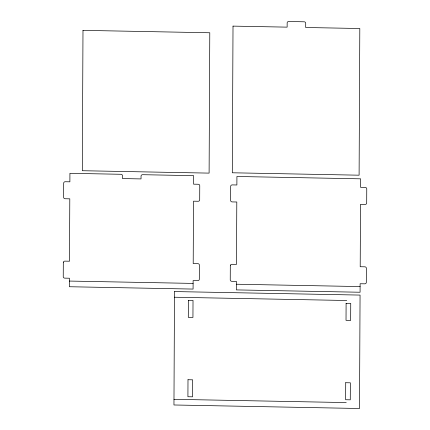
<?xml version="1.0" encoding="UTF-8"?>
<svg xmlns="http://www.w3.org/2000/svg" width="430" height="430" viewBox="0 0 430 430"><rect width="100%" height="100%" fill="white"/><g stroke="black" fill="none" stroke-linecap="round" stroke-linejoin="round"><path stroke-width="0.64" d="M69.402 281.064L193.102 283.408M236.398 284.23L360.103 286.573M174.478 297.232L346.736 300.5M173.983 399.309L346.241 402.577M63.307 262.515L63.237 276.694A1.548 1.419 5.3 0 0 64.774 278.14L69.413 278.226L69.375 286.735L193.075 289.078L193.118 280.575L197.757 280.661A1.548 1.419 5.3 0 0 199.31 279.274L199.38 265.095A1.548 1.419 5.3 0 0 197.838 263.649L193.199 263.558L193.505 201.181L198.144 201.267A1.548 1.419 5.3 0 0 199.697 199.88L199.762 185.701A1.548 1.419 5.3 0 0 198.225 184.255L193.586 184.169L193.629 175.66L142.599 174.693A1.548 1.419 5.3 0 0 141.045 176.08L141.035 178.918L122.48 178.563L122.491 175.73A1.548 1.419 5.3 0 0 120.954 174.284L69.923 173.317L69.886 181.82L65.247 181.734A1.548 1.419 5.3 0 0 63.694 183.121L63.624 197.3A1.548 1.419 5.3 0 0 65.161 198.746L69.8 198.832L69.499 261.214L64.86 261.128A1.548 1.419 5.3 0 0 63.307 262.515M82.99 30.358L82.307 170.715L209.104 173.118L209.786 32.766L82.99 30.358M174.505 291.562L173.956 404.979L359.512 408.5L360.06 295.082L174.505 291.562M187.996 379.728L187.915 396.739L192.554 396.825L192.635 379.814L187.996 379.728M188.383 300.333L188.302 317.345L192.941 317.431L193.022 300.419L188.383 300.333M230.303 265.681L230.238 279.86A1.548 1.419 5.3 0 0 231.775 281.306L236.414 281.392L236.371 289.901L360.077 292.244L360.114 283.741L364.753 283.827A1.548 1.419 5.3 0 0 366.306 282.44L366.376 268.261A1.548 1.419 5.3 0 0 364.839 266.815L360.2 266.729L360.501 204.347L365.14 204.433A1.548 1.419 5.3 0 0 366.693 203.046L366.763 188.872A1.548 1.419 5.3 0 0 365.226 187.421L360.587 187.335L360.625 178.826L236.925 176.483L236.882 184.986L232.243 184.9A1.548 1.419 5.3 0 0 230.69 186.287L230.62 200.466A1.548 1.419 5.3 0 0 232.162 201.912L236.801 202.003L236.495 264.38L231.856 264.294A1.548 1.419 5.3 0 0 230.303 265.681M233.017 26.117L232.302 172.785L359.098 175.193L359.808 28.52L305.692 27.493L305.708 23.241A1.548 1.419 5.3 0 0 304.171 21.796L288.707 21.5A1.548 1.419 5.3 0 0 287.154 22.887L287.132 27.144L233.017 26.117M345.72 382.716L345.634 399.728L350.273 399.819L350.359 382.808L345.72 382.716M346.102 303.322L346.021 320.339L350.66 320.425L350.74 303.413L346.102 303.322"/></g></svg>
